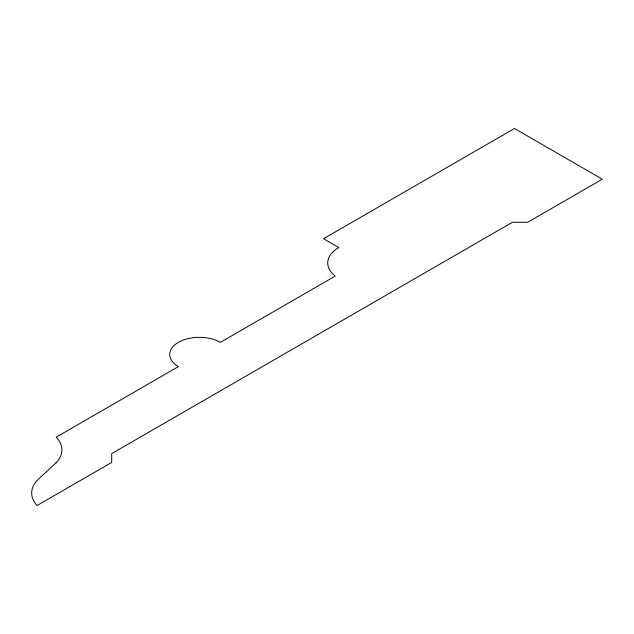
<?xml version="1.0" encoding="UTF-8"?>
<svg xmlns="http://www.w3.org/2000/svg" width="634" height="634" viewBox="0 0 634 634"><rect width="100%" height="100%" fill="white"/><g stroke="black" fill="none" stroke-linecap="round" stroke-linejoin="round"><path stroke-width="0.95" d="M56.046 462.796L38.69 478.932A45.91 26.509 0 0 0 37.097 505.512L111.703 462.44L111.703 453.619L512.415 222.272L527.694 222.272L602.3 179.2L514.467 128.488L323.514 238.725L338.794 247.545A37.802 21.825 0 0 0 335.251 276.052L220.402 342.352A29.703 17.15 0 0 0 178.4 342.352A29.703 17.15 0 0 0 178.4 366.611L56.188 437.167A45.529 26.287 0 0 1 56.046 462.796"/></g></svg>
